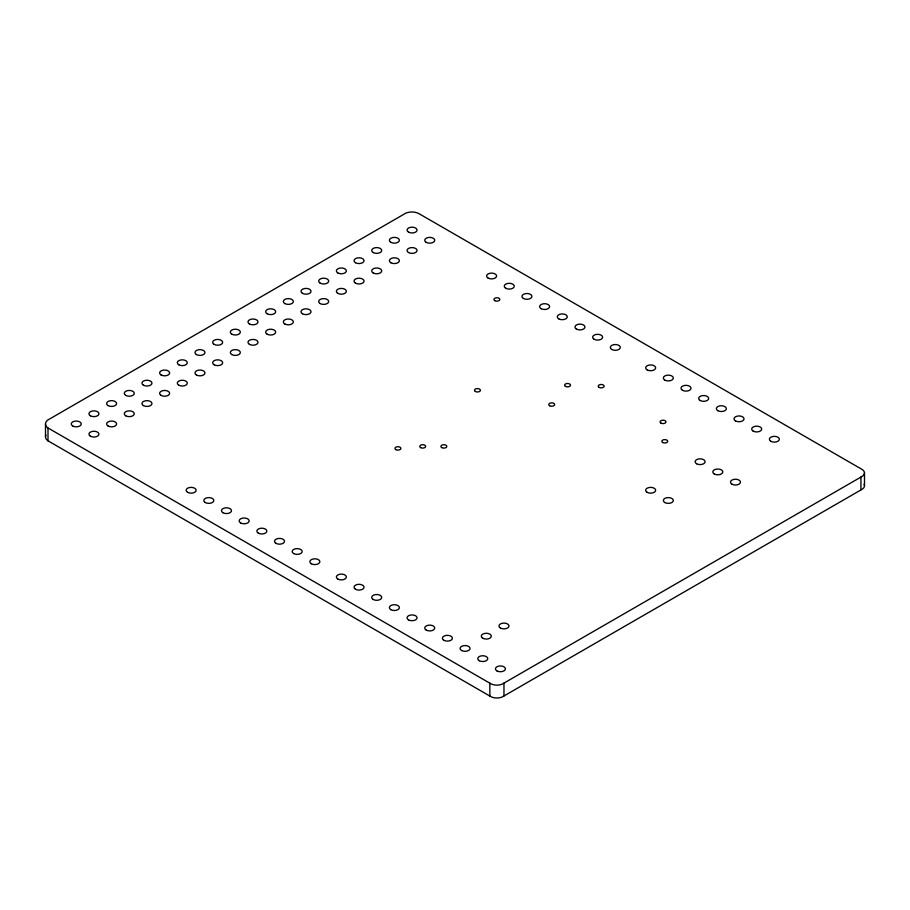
<?xml version="1.0" encoding="UTF-8"?>
<svg xmlns="http://www.w3.org/2000/svg" width="910" height="910" viewBox="0 0 910 910"><rect width="100%" height="100%" fill="white"/><g stroke="black" fill="none" stroke-linecap="round" stroke-linejoin="round"><path stroke-width="1.36" d="M503.958 683.114L861.497 476.76A8.838 5.107 0 0 0 861.497 469.094L419.157 213.759A10.158 5.858 0 0 0 403.642 214.396L47.593 420.158A11.318 6.529 0 0 0 47.593 427.734L490.251 683.421A8.838 5.107 0 0 0 503.958 683.114L503.958 695.979A8.838 5.107 0 0 1 490.251 696.286L47.593 440.588A11.318 6.529 0 0 1 45.944 434.991M503.958 695.979L861.497 489.614A8.838 5.107 0 0 0 864.079 484.222M864.5 472.927L864.5 485.781M860.928 477.011L860.928 489.864M489.853 683.137L489.853 695.991M48.003 428.041L48.003 440.895M45.5 423.946L45.5 436.8M565.485 386.386A2.958 1.706 0 0 0 570.422 385.624A2.958 1.706 0 0 0 566.805 383.531A2.958 1.706 0 0 0 565.485 386.386M662.685 442.499A2.958 1.706 0 0 0 667.621 441.737A2.958 1.706 0 0 0 664.016 439.655A2.958 1.706 0 0 0 662.685 442.499M660.944 423.104A2.958 1.706 0 0 0 665.881 422.331A2.958 1.706 0 0 0 662.275 420.249A2.958 1.706 0 0 0 660.944 423.104M599.087 387.387A2.958 1.706 0 0 0 604.024 386.625A2.958 1.706 0 0 0 600.418 384.532A2.958 1.706 0 0 0 599.087 387.387M494.79 300.653A2.958 1.706 0 0 0 499.726 299.89A2.958 1.706 0 0 0 496.109 297.809A2.958 1.706 0 0 0 494.79 300.653M441.771 447.606A2.958 1.706 0 0 0 446.708 446.844A2.958 1.706 0 0 0 443.09 444.751A2.958 1.706 0 0 0 441.771 447.606M420.613 447.606A2.958 1.706 0 0 0 425.55 446.844A2.958 1.706 0 0 0 421.933 444.751A2.958 1.706 0 0 0 420.613 447.606M395.839 449.62A2.958 1.706 0 0 0 400.787 448.846A2.958 1.706 0 0 0 397.17 446.764A2.958 1.706 0 0 0 395.839 449.62M475.373 391.482A2.958 1.706 0 0 0 480.309 390.72A2.958 1.706 0 0 0 476.703 388.638A2.958 1.706 0 0 0 475.373 391.482M549.617 405.746A2.958 1.706 0 0 0 554.554 404.984A2.958 1.706 0 0 0 550.937 402.891A2.958 1.706 0 0 0 549.617 405.746M611.759 349.463A5.016 2.901 0 0 0 620.154 348.166A5.016 2.901 0 0 0 614 344.617A5.016 2.901 0 0 0 611.759 349.463M594.082 339.259A5.016 2.901 0 0 0 602.477 337.963A5.016 2.901 0 0 0 596.334 334.414A5.016 2.901 0 0 0 594.082 339.259M576.405 329.056A5.016 2.901 0 0 0 584.8 327.759A5.016 2.901 0 0 0 578.658 324.21A5.016 2.901 0 0 0 576.405 329.056M558.729 318.853A5.016 2.901 0 0 0 567.123 317.556A5.016 2.901 0 0 0 560.981 314.007A5.016 2.901 0 0 0 558.729 318.853M541.063 308.649A5.016 2.901 0 0 0 549.458 307.352A5.016 2.901 0 0 0 543.304 303.803A5.016 2.901 0 0 0 541.063 308.649M523.386 298.446A5.016 2.901 0 0 0 531.781 297.149A5.016 2.901 0 0 0 525.639 293.6A5.016 2.901 0 0 0 523.386 298.446M505.71 288.243A5.016 2.901 0 0 0 514.104 286.946A5.016 2.901 0 0 0 507.962 283.397A5.016 2.901 0 0 0 505.71 288.243M488.033 278.039A5.016 2.901 0 0 0 496.439 276.742A5.016 2.901 0 0 0 490.285 273.193A5.016 2.901 0 0 0 488.033 278.039M408.51 232.118A5.016 2.901 0 0 0 416.905 230.821A5.016 2.901 0 0 0 410.763 227.273A5.016 2.901 0 0 0 408.51 232.118M426.176 242.322A5.016 2.901 0 0 0 434.582 241.025A5.016 2.901 0 0 0 428.428 237.476A5.016 2.901 0 0 0 426.176 242.322M390.834 242.322A5.016 2.901 0 0 0 399.228 241.025A5.016 2.901 0 0 0 393.086 237.476A5.016 2.901 0 0 0 390.834 242.322M408.51 252.525A5.016 2.901 0 0 0 416.905 251.228A5.016 2.901 0 0 0 410.763 247.679A5.016 2.901 0 0 0 408.51 252.525M373.157 252.525A5.016 2.901 0 0 0 381.552 251.228A5.016 2.901 0 0 0 375.409 247.679A5.016 2.901 0 0 0 373.157 252.525M390.834 262.728A5.016 2.901 0 0 0 399.228 261.432A5.016 2.901 0 0 0 393.086 257.883A5.016 2.901 0 0 0 390.834 262.728M355.491 262.728A5.016 2.901 0 0 0 363.886 261.432A5.016 2.901 0 0 0 357.732 257.883A5.016 2.901 0 0 0 355.491 262.728M373.157 272.932A5.016 2.901 0 0 0 381.552 271.635A5.016 2.901 0 0 0 375.409 268.086A5.016 2.901 0 0 0 373.157 272.932M337.815 272.932A5.016 2.901 0 0 0 346.209 271.635A5.016 2.901 0 0 0 340.067 268.086A5.016 2.901 0 0 0 337.815 272.932M355.491 283.135A5.016 2.901 0 0 0 363.886 281.838A5.016 2.901 0 0 0 357.732 278.289A5.016 2.901 0 0 0 355.491 283.135M320.138 283.135A5.016 2.901 0 0 0 328.533 281.838A5.016 2.901 0 0 0 322.39 278.289A5.016 2.901 0 0 0 320.138 283.135M337.815 293.339A5.016 2.901 0 0 0 346.209 292.042A5.016 2.901 0 0 0 340.067 288.493A5.016 2.901 0 0 0 337.815 293.339M302.461 293.339A5.016 2.901 0 0 0 310.867 292.042A5.016 2.901 0 0 0 304.714 288.493A5.016 2.901 0 0 0 302.461 293.339M320.138 303.553A5.016 2.901 0 0 0 328.533 302.245A5.016 2.901 0 0 0 322.39 298.696A5.016 2.901 0 0 0 320.138 303.553M284.796 303.553A5.016 2.901 0 0 0 293.191 302.245A5.016 2.901 0 0 0 287.037 298.696A5.016 2.901 0 0 0 284.796 303.553M302.461 313.757A5.016 2.901 0 0 0 310.867 312.448A5.016 2.901 0 0 0 304.714 308.899A5.016 2.901 0 0 0 302.461 313.757M267.119 313.757A5.016 2.901 0 0 0 275.514 312.448A5.016 2.901 0 0 0 269.371 308.899A5.016 2.901 0 0 0 267.119 313.757M284.796 323.96A5.016 2.901 0 0 0 293.191 322.652A5.016 2.901 0 0 0 287.037 319.103A5.016 2.901 0 0 0 284.796 323.96M249.442 323.96A5.016 2.901 0 0 0 257.837 322.652A5.016 2.901 0 0 0 251.695 319.103A5.016 2.901 0 0 0 249.442 323.96M267.119 334.163A5.016 2.901 0 0 0 275.514 332.855A5.016 2.901 0 0 0 269.371 329.306A5.016 2.901 0 0 0 267.119 334.163M231.777 334.163A5.016 2.901 0 0 0 240.172 332.855A5.016 2.901 0 0 0 234.018 329.306A5.016 2.901 0 0 0 231.777 334.163M249.442 344.367A5.016 2.901 0 0 0 257.837 343.059A5.016 2.901 0 0 0 251.695 339.521A5.016 2.901 0 0 0 249.442 344.367M214.1 344.367A5.016 2.901 0 0 0 222.495 343.059A5.016 2.901 0 0 0 216.352 339.521A5.016 2.901 0 0 0 214.1 344.367M231.777 354.57A5.016 2.901 0 0 0 240.172 353.273A5.016 2.901 0 0 0 234.018 349.724A5.016 2.901 0 0 0 231.777 354.57M196.423 354.57A5.016 2.901 0 0 0 204.818 353.273A5.016 2.901 0 0 0 198.676 349.724A5.016 2.901 0 0 0 196.423 354.57M214.1 364.774A5.016 2.901 0 0 0 222.495 363.477A5.016 2.901 0 0 0 216.352 359.928A5.016 2.901 0 0 0 214.1 364.774M178.747 364.774A5.016 2.901 0 0 0 187.142 363.477A5.016 2.901 0 0 0 180.999 359.928A5.016 2.901 0 0 0 178.747 364.774M196.423 374.977A5.016 2.901 0 0 0 204.818 373.68A5.016 2.901 0 0 0 198.676 370.131A5.016 2.901 0 0 0 196.423 374.977M161.081 374.977A5.016 2.901 0 0 0 169.476 373.68A5.016 2.901 0 0 0 163.322 370.131A5.016 2.901 0 0 0 161.081 374.977M178.747 385.18A5.016 2.901 0 0 0 187.142 383.884A5.016 2.901 0 0 0 180.999 380.334A5.016 2.901 0 0 0 178.747 385.18M143.405 385.18A5.016 2.901 0 0 0 151.799 383.884A5.016 2.901 0 0 0 145.657 380.334A5.016 2.901 0 0 0 143.405 385.18M161.081 395.384A5.016 2.901 0 0 0 169.476 394.087A5.016 2.901 0 0 0 163.322 390.538A5.016 2.901 0 0 0 161.081 395.384M125.728 395.384A5.016 2.901 0 0 0 134.123 394.087A5.016 2.901 0 0 0 127.98 390.538A5.016 2.901 0 0 0 125.728 395.384M143.405 405.587A5.016 2.901 0 0 0 151.799 404.29A5.016 2.901 0 0 0 145.657 400.741A5.016 2.901 0 0 0 143.405 405.587M108.051 405.587A5.016 2.901 0 0 0 116.457 404.29A5.016 2.901 0 0 0 110.303 400.741A5.016 2.901 0 0 0 108.051 405.587M125.728 415.79A5.016 2.901 0 0 0 134.123 414.494A5.016 2.901 0 0 0 127.98 410.945A5.016 2.901 0 0 0 125.728 415.79M90.386 415.79A5.016 2.901 0 0 0 98.781 414.494A5.016 2.901 0 0 0 92.627 410.945A5.016 2.901 0 0 0 90.386 415.79M108.051 425.994A5.016 2.901 0 0 0 116.457 424.697A5.016 2.901 0 0 0 110.303 421.148A5.016 2.901 0 0 0 108.051 425.994M72.709 425.994A5.016 2.901 0 0 0 81.104 424.697A5.016 2.901 0 0 0 74.961 421.148A5.016 2.901 0 0 0 72.709 425.994M90.386 436.197A5.016 2.901 0 0 0 98.781 434.9A5.016 2.901 0 0 0 92.627 431.351A5.016 2.901 0 0 0 90.386 436.197M337.815 579.044A5.016 2.901 0 0 0 346.209 577.748A5.016 2.901 0 0 0 340.067 574.199A5.016 2.901 0 0 0 337.815 579.044M355.491 589.248A5.016 2.901 0 0 0 363.886 587.951A5.016 2.901 0 0 0 357.732 584.402A5.016 2.901 0 0 0 355.491 589.248M373.157 599.462A5.016 2.901 0 0 0 381.552 598.154A5.016 2.901 0 0 0 375.409 594.605A5.016 2.901 0 0 0 373.157 599.462M390.834 609.666A5.016 2.901 0 0 0 399.228 608.358A5.016 2.901 0 0 0 393.086 604.809A5.016 2.901 0 0 0 390.834 609.666M408.51 619.869A5.016 2.901 0 0 0 416.905 618.561A5.016 2.901 0 0 0 410.763 615.012A5.016 2.901 0 0 0 408.51 619.869M426.176 630.073A5.016 2.901 0 0 0 434.582 628.764A5.016 2.901 0 0 0 428.428 625.215A5.016 2.901 0 0 0 426.176 630.073M443.852 640.276A5.016 2.901 0 0 0 452.247 638.968A5.016 2.901 0 0 0 446.105 635.419A5.016 2.901 0 0 0 443.852 640.276M461.529 650.479A5.016 2.901 0 0 0 469.924 649.171A5.016 2.901 0 0 0 463.781 645.634A5.016 2.901 0 0 0 461.529 650.479M187.585 492.321A5.016 2.901 0 0 0 195.98 491.013A5.016 2.901 0 0 0 189.837 487.464A5.016 2.901 0 0 0 187.585 492.321M205.262 502.525A5.016 2.901 0 0 0 213.657 501.217A5.016 2.901 0 0 0 207.514 497.679A5.016 2.901 0 0 0 205.262 502.525M222.939 512.728A5.016 2.901 0 0 0 231.333 511.431A5.016 2.901 0 0 0 225.179 507.882A5.016 2.901 0 0 0 222.939 512.728M240.604 522.932A5.016 2.901 0 0 0 248.999 521.635A5.016 2.901 0 0 0 242.856 518.086A5.016 2.901 0 0 0 240.604 522.932M258.281 533.135A5.016 2.901 0 0 0 266.675 531.838A5.016 2.901 0 0 0 260.533 528.289A5.016 2.901 0 0 0 258.281 533.135M275.957 543.338A5.016 2.901 0 0 0 284.352 542.041A5.016 2.901 0 0 0 278.21 538.492A5.016 2.901 0 0 0 275.957 543.338M293.634 553.542A5.016 2.901 0 0 0 302.029 552.245A5.016 2.901 0 0 0 295.875 548.696A5.016 2.901 0 0 0 293.634 553.542M311.3 563.745A5.016 2.901 0 0 0 319.694 562.448A5.016 2.901 0 0 0 313.552 558.899A5.016 2.901 0 0 0 311.3 563.745M696.571 463.759A5.016 2.901 0 0 0 704.966 462.451A5.016 2.901 0 0 0 698.823 458.913A5.016 2.901 0 0 0 696.571 463.759M714.248 473.962A5.016 2.901 0 0 0 722.642 472.665A5.016 2.901 0 0 0 716.5 469.116A5.016 2.901 0 0 0 714.248 473.962M731.924 484.165A5.016 2.901 0 0 0 740.319 482.869A5.016 2.901 0 0 0 734.165 479.32A5.016 2.901 0 0 0 731.924 484.165M647.101 492.321A5.016 2.901 0 0 0 655.496 491.013A5.016 2.901 0 0 0 649.353 487.464A5.016 2.901 0 0 0 647.101 492.321M664.778 502.525A5.016 2.901 0 0 0 673.172 501.217A5.016 2.901 0 0 0 667.019 497.679A5.016 2.901 0 0 0 664.778 502.525M500.42 628.014A5.016 2.901 0 0 0 508.815 626.717A5.016 2.901 0 0 0 502.673 623.168A5.016 2.901 0 0 0 500.42 628.014M482.755 638.229A5.016 2.901 0 0 0 491.15 636.92A5.016 2.901 0 0 0 484.996 633.371A5.016 2.901 0 0 0 482.755 638.229M496.871 670.886A5.016 2.901 0 0 0 505.266 669.589A5.016 2.901 0 0 0 499.124 666.04A5.016 2.901 0 0 0 496.871 670.886M479.206 660.683A5.016 2.901 0 0 0 487.601 659.386A5.016 2.901 0 0 0 481.447 655.837A5.016 2.901 0 0 0 479.206 660.683M770.815 441.293A5.016 2.901 0 0 0 779.21 439.996A5.016 2.901 0 0 0 773.068 436.447A5.016 2.901 0 0 0 770.815 441.293M753.139 431.09A5.016 2.901 0 0 0 761.534 429.793A5.016 2.901 0 0 0 755.391 426.244A5.016 2.901 0 0 0 753.139 431.09M735.473 420.886A5.016 2.901 0 0 0 743.868 419.59A5.016 2.901 0 0 0 737.714 416.041A5.016 2.901 0 0 0 735.473 420.886M717.797 410.683A5.016 2.901 0 0 0 726.191 409.386A5.016 2.901 0 0 0 720.049 405.837A5.016 2.901 0 0 0 717.797 410.683M700.12 400.48A5.016 2.901 0 0 0 708.515 399.183A5.016 2.901 0 0 0 702.372 395.634A5.016 2.901 0 0 0 700.12 400.48M682.443 390.276A5.016 2.901 0 0 0 690.849 388.979A5.016 2.901 0 0 0 684.695 385.43A5.016 2.901 0 0 0 682.443 390.276M664.778 380.073A5.016 2.901 0 0 0 673.172 378.776A5.016 2.901 0 0 0 667.019 375.227A5.016 2.901 0 0 0 664.778 380.073M647.101 369.87A5.016 2.901 0 0 0 655.496 368.573A5.016 2.901 0 0 0 649.353 365.024A5.016 2.901 0 0 0 647.101 369.87"/></g></svg>
